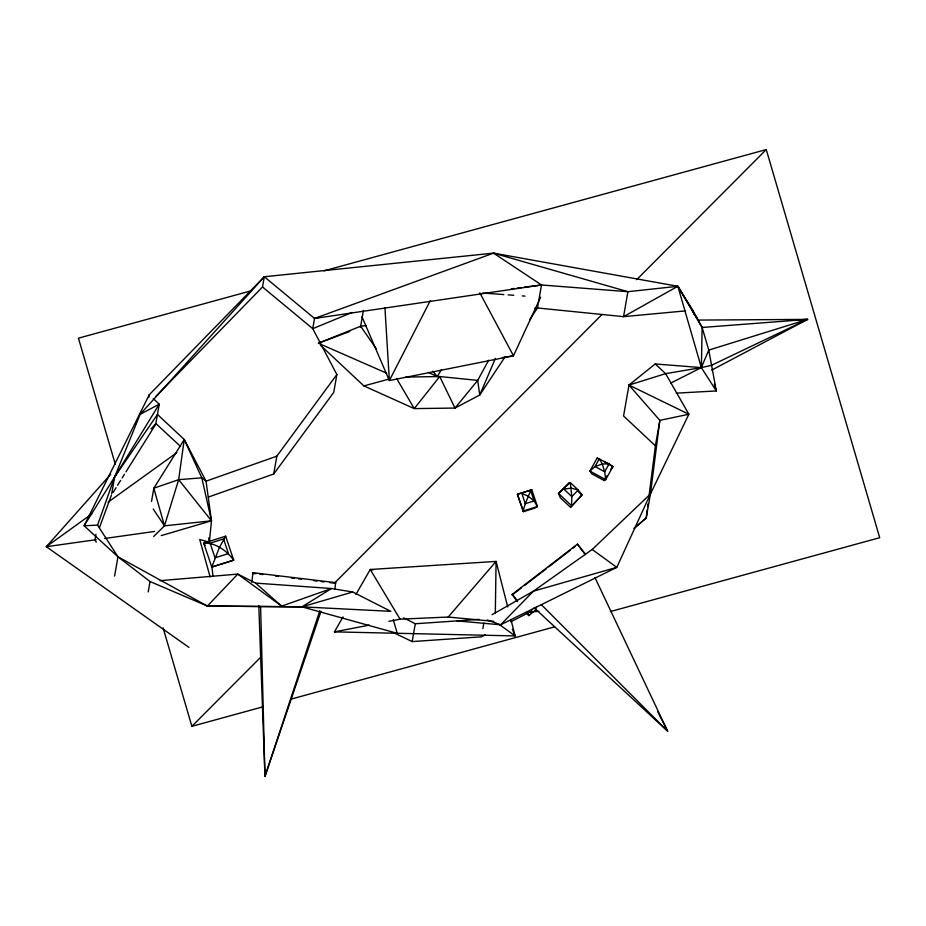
<?xml version="1.0" encoding="UTF-8"?>
<svg xmlns="http://www.w3.org/2000/svg" width="926" height="926" viewBox="0 0 926 926"><rect width="100%" height="100%" fill="white"/><g stroke="black" fill="none" stroke-linecap="round" stroke-linejoin="round"><path stroke-width="1.39" d="M495.317 612.908L496.081 561.411L370.238 569.49L355.92 594.434M160.105 580.671L237.797 574.097L255.611 583.102L331.52 588.519L352.76 592.003L390.818 611.334L301.945 606.843L207.389 606.055L150.024 581.528L117.972 556.804L84.104 525.771L149.225 394.812L264.304 276.747L493.523 253.134L677.855 286.284L692.729 310.21L702.139 327.468L701.352 367.61L716.319 390.946L676.293 393.156M205.051 541.872L209.369 542.15L211.464 520.817L206.047 481.173L184.239 439.526L157.443 414.431L114.593 477.098L84.104 525.771L97.554 525.135L117.972 556.804L207.389 606.055L301.945 606.843L397.254 633.338L393.226 619.587M251.837 582.304L252.972 572.708L335.663 582.639L334.853 589.503M647.297 509.531L646.221 518.028L634.148 528.318M647.656 506.696L648.015 503.86M649.103 495.364L655.4 445.811L659.844 420.369L628.962 385.077L655.214 363.941L701.352 367.61L711.376 365.365L807.576 319.389L698.146 320.083L677.855 286.284L627.909 291.69L541.502 284.976L524.313 287.164M634.206 528.167L646.221 518.028L650.411 494.021L659.844 420.369L688.863 414.246L665.62 373.653L655.214 363.941M153.681 536.478L164.469 525.841L178.66 479.668L184.239 439.526L201.799 477.828L211.464 520.817L161.228 535.61M95.934 534.36L95.019 539.638L96.246 542.161M111.71 493.639L114.593 477.098L140.162 414.316L264.304 276.747L314.527 318.44L541.502 284.976L537.485 307.976L529.579 319.898M114.604 576.076L117.972 556.804M148.773 397.37L149.225 394.812M151.517 501.487L153.82 488.222L184.239 439.526M148.218 591.922L150.024 581.528M155.51 396.768L262.521 286.991L264.304 276.747M252.972 572.708L252.856 573.379L255.703 573.715M208.385 497.065L273.714 474.008L276.828 456.182L336.867 374.544L312.745 328.672L262.521 286.991M534.638 308.289L537.485 307.976L623.557 316.657L627.909 291.69L493.523 253.134L314.527 318.44L312.745 328.672L352.1 312.456M336.867 374.544L333.754 392.369L273.714 474.008M360.434 327.468L363.409 310.43M335.663 582.639L335.548 583.311L329.841 582.628M485.259 634.866L481.439 636.822L412.186 641.591L415.288 623.765L403.701 617.873M482.874 628.604L483.835 623.117M517.356 601.599L512.217 594.388L577.442 544.152L585.325 553.956M536.189 607.178L535.737 609.794L528.746 615.744L526.118 612.48M531.837 609.435L531.165 613.313L529.51 611.253M577.442 544.152L585.209 554.628M685.668 310.87L623.557 316.657L677.855 286.284L702.139 327.468L708.76 350.109L701.352 367.61L665.62 373.653L628.962 385.077L623.568 415.994L655.4 445.811M319.817 610.651L264.963 776.439L258.805 605.558M320.917 611.554L264.963 776.439L260.611 606.495M97.554 525.135L114.593 477.098L159.237 404.187L153.23 398.562M99.51 527.461L111.467 495.016M495.422 358.362L479.703 395.043L454.99 408.065L414.246 408.597L363.895 385.91L320.419 345.178M628.962 385.077L688.863 414.246L650.411 494.021L616.797 567.36L500.653 624.795L457.027 620.895M540.61 297.234L513.479 355.792L389.36 380.563L361.997 316.831M430.231 300.742L389.36 380.563L384.938 307.791M488.639 360.214L477.712 380.389L454.99 408.065L439.711 376.535L405.785 377.067M597.131 458.092L589.897 471.091L591.795 473.834L604.227 480.548L605.708 479.61L612.931 466.611L609.111 463.799L597.131 458.092L600.777 460.06M604.227 480.548L606.75 475.999M510.886 619.367L515.111 635.93L334.436 631.868L343.025 616.901M570.555 507.332L581.979 494.993L578.241 490.039L570.254 482.562L568.934 482.77L558.505 493.465L560.299 497.713L570.555 507.332L581.979 494.993L577.963 491.231M428.24 372.333L437.211 376.569L441.54 369.555M112.995 492.586L116.051 487.701M117.567 485.27L120.623 480.386M122.151 477.955L124.443 474.297M125.971 471.855L155.718 424.305L159.237 404.187L140.162 414.316M505.04 356.869L479.703 395.043L477.712 380.389L439.711 376.535L414.246 408.597L396.594 378.433M225.666 536.2L219.462 547.37L211.765 567.071L233.699 560.149L225.666 536.2L203.732 543.122L211.765 567.071L233.699 560.149C226.905 550.831 215.677 542.567 203.732 543.122L205.086 545.449M610.674 469.389L612.931 466.611L604.423 462.028M388.885 621.334L400.055 619.17L448.196 617.04L496.081 561.411L507.714 606.947M110.692 474.32L46.3 546.71L188.973 647.401M151.054 428.946L155.857 423.541L180.616 446.529M207.389 606.055L237.797 574.097L281.62 606.136L331.52 588.519L301.945 606.843L352.76 592.003M163.115 627.897L191.879 726.32L261.259 656.661M334.714 582.894L602.004 314.493M636.694 279.664L766.265 149.561L879.7 537.705L610.431 611.542M492.076 614.714L533.434 591.158L592.189 549.477L650.411 494.021M531.79 489.761L517.391 494.31L523.456 511.673L534.777 508.096L537.416 506.545L531.79 489.761L517.391 494.31L523.456 511.673M512.101 595.059L521.257 588.01M524.695 585.371L546.433 568.622M548.724 566.862L570.462 550.113M572.743 548.354L575.034 546.595M91.755 513.953L46.3 546.71L96.154 539.684M108.076 502.193L176.854 452.64M711.712 370.111L807.576 319.389L797.541 319.945M510.701 621.821L529.788 612.04M670.69 383.109L701.352 367.61L677.855 286.284M318.347 343.233L360.654 326.23L366.349 325.535M318.995 342.99L349.739 331.473M276.828 456.182L206.047 481.173L201.799 477.828L178.66 479.668L153.82 488.222L164.469 525.841L211.464 520.817L210.457 518.247M251.444 290.729L78.444 338.175L115.31 464.32M323.996 270.843L766.265 149.561M191.879 726.32L263.03 706.804M290.938 699.153L554.628 626.844M363.895 385.91L388.932 379.116M314.527 318.44L320.176 317.201M334.436 631.868L369.335 625.119M502.436 357.54L513.479 355.792L479.818 292.836M104.696 538.481L154.549 531.455M511.43 288.808L514.289 288.437M517.159 288.079L521.454 287.535M532.404 611.831L538.909 611.299M702.139 327.468L807.576 319.389L708.76 350.109L716.319 390.946L714.363 384.232M415.288 623.765L479.043 619.378M482.643 293.033L503.848 294.572M508.085 294.885L513.745 295.29M522.229 295.903L525.054 296.112M448.196 617.04L493.766 621.346M259.986 574.236L262.834 574.571M275.67 576.122L278.518 576.458M291.354 577.998L294.202 578.345M298.473 578.854L301.332 579.201M314.157 580.741L317.016 581.088M321.287 581.597L324.146 581.945M373.004 569.988L370.238 569.49L400.055 619.17M209.369 542.15L199.727 539.545L210.133 576.967M487.238 619.969L500.653 624.795L533.434 591.158L616.797 567.36L592.189 549.477M319.667 343.812L386.686 373.201M394.233 632.967L412.186 641.591M493.523 253.134L541.502 284.976M499.623 624.691L515.111 635.93L512.391 629.275M255.611 583.102L281.62 606.136M541.397 604.724L667.634 731.181L594.955 577.569M432.87 371.176L437.211 376.569M534.07 607.734L667.634 731.181L657.83 711.978M512.217 594.388L517.472 600.928M527.114 612.896L528.862 615.072M178.66 479.668L211.464 520.817M360.654 326.23L376.222 348.766M153.23 509.057L164.469 525.841M692.729 310.21L693.84 314.03M208.744 537.971L209.16 540.761M211.915 566.446L212.968 576.458M571.851 496.591L571.55 505.689L558.505 493.465L570.254 482.562L571.851 496.591L578.241 490.039L571.307 488.129L563.876 489.102L571.851 496.591M525.285 503.698L523.016 511.094L537.416 506.545L534.094 500.92L530.656 490.641L525.285 503.698L534.094 500.92L528.144 496.162L521.847 493.431L525.285 503.698M599.435 458.59L595.013 466.542L589.897 471.091L605.708 479.61L604.678 471.762L602.259 464.03L599.435 458.59M609.111 463.799L604.678 471.762L595.013 466.542L602.259 464.03L609.111 463.799M223.536 538.932L210.109 543.168L215.029 557.822L228.456 553.586L223.536 538.932"/></g></svg>
